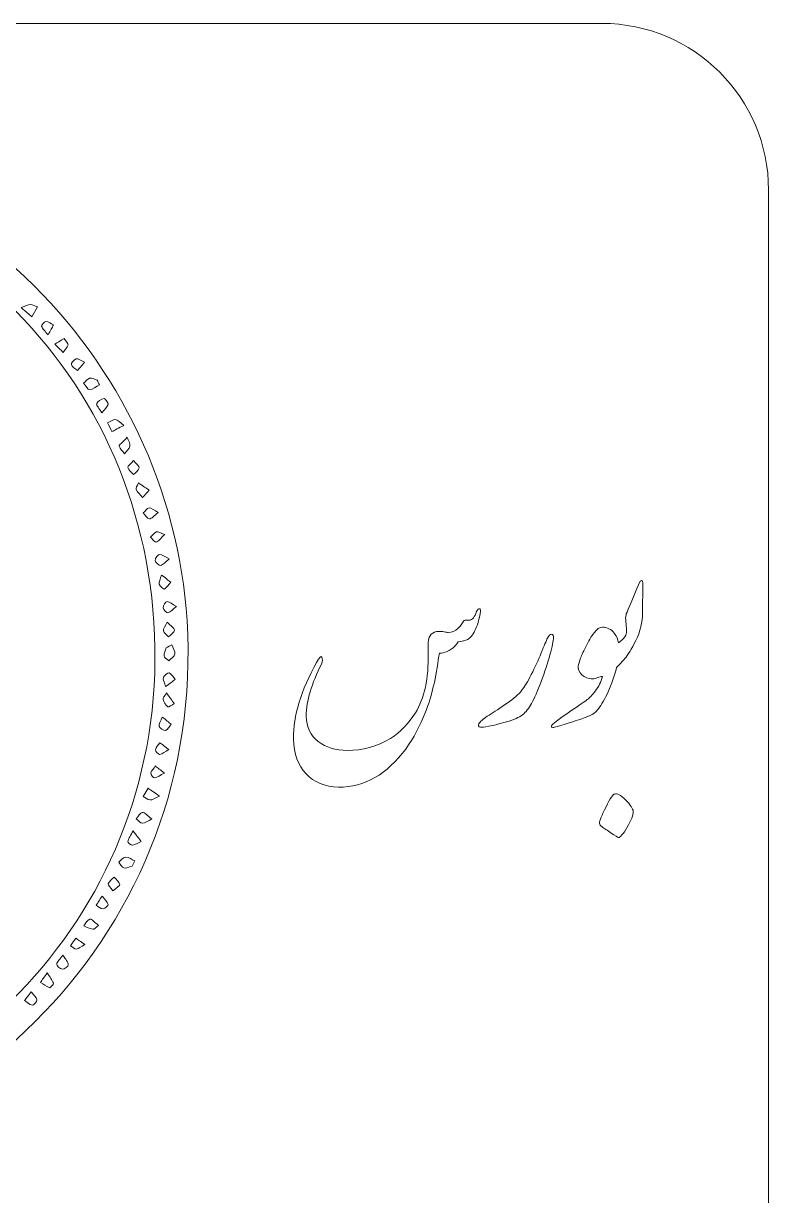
# Model space of a CAD drawing. Header units: millimetres. Extents: x -20 to 89, y -25 to 20.
# Drawn here: x 6.38 to 19.8, y -1.32 to 19.8 of the extents above; entities that cross this region are included whole.
import ezdxf

# ---------------------------------------------------------------- set-up
doc = ezdxf.new("R2010")
doc.units = ezdxf.units.MM
doc.header["$MEASUREMENT"] = 0
doc.layers.add('Layer 1', color=7, linetype='Continuous')

msp = doc.modelspace()

# ---------------------------------------------------------------- linework, layer by layer
at = {"layer": 'Layer 1', "color": 250, "lineweight": 18}
msp.add_open_spline([(-16.8, 19.8), (-16.8, 19.8), (16.8, 19.8), (16.8, 19.8), (18.4523, 19.8), (19.8, 18.4523), (19.8, 16.8), (19.8, 16.8), (19.8, -16.8), (19.8, -16.8), (19.8, -18.4523), (18.4523, -19.8), (16.8, -19.8), (16.8, -19.8), (-16.8, -19.8), (-16.8, -19.8), (-18.4523, -19.8), (-19.8, -18.4523), (-19.8, -16.8), (-19.8, -16.8), (-19.8, 16.8), (-19.8, 16.8), (-19.8, 18.4523), (-18.4523, 19.8), (-16.8, 19.8)], degree=3, knots=[0, 0, 0, 0, 0.125, 0.125, 0.125, 0.25, 0.25, 0.25, 0.375, 0.375, 0.375, 0.5, 0.5, 0.5, 0.625, 0.625, 0.625, 0.75, 0.75, 0.75, 0.875, 0.875, 0.875, 1, 1, 1, 1], dxfattribs=at)
at = {"layer": 'Layer 1', "color": 250, "lineweight": 9}
for points, knots in [([(-0.0177, -0.9246), (-5.1485, -0.9182), (-9.3028, 3.2749), (-9.354, 8.3319), (-9.4048, 13.335), (-5.4456, 17.5948), (-0.3634, 17.7705), (5.0573, 17.9578), (9.0349, 13.7217), (9.3245, 9.0382), (9.6667, 3.4989), (5.2404, -0.9288), (-0.0177, -0.9246)], [0, 0, 0, 0, 0.25, 0.25, 0.25, 0.5, 0.5, 0.5, 0.75, 0.75, 0.75, 1, 1, 1, 1]), ([(-0.0248, -0.321), (4.7857, -0.3411), (8.7022, 3.4805), (8.7474, 8.3094), (8.7943, 13.286), (4.9356, 17.187), (-0.0078, 17.1814), (-4.9577, 17.1757), (-8.7084, 13.3202), (-8.7613, 8.5288), (-8.8174, 3.4869), (-4.7806, -0.3326), (-0.0248, -0.321)], [0, 0, 0, 0, 0.25, 0.25, 0.25, 0.5, 0.5, 0.5, 0.75, 0.75, 0.75, 1, 1, 1, 1]), ([(6.3383, 14.6788), (6.424, 14.6043), (6.4766, 14.5595), (6.5284, 14.5144), (6.5284, 14.5144), (6.63, 14.6901), (6.63, 14.6901), (6.5863, 14.7066), (6.5429, 14.7363), (6.4995, 14.7359), (6.4551, 14.7356), (6.411, 14.7063), (6.3383, 14.6788)], [0, 0, 0, 0, 0.25, 0.25, 0.25, 0.5, 0.5, 0.5, 0.75, 0.75, 0.75, 1, 1, 1, 1]), ([(6.8212, 14.1856), (6.8653, 14.2664), (6.8925, 14.3161), (6.9197, 14.3659), (6.8742, 14.3888), (6.8293, 14.4265), (6.7831, 14.4283), (6.7567, 14.4294), (6.6988, 14.3616), (6.7052, 14.3433), (6.7232, 14.2935), (6.7683, 14.2537), (6.8212, 14.1856)], [0, 0, 0, 0, 0.25, 0.25, 0.25, 0.5, 0.5, 0.5, 0.75, 0.75, 0.75, 1, 1, 1, 1]), ([(7.1109, 14.1189), (7.0368, 14.0759), (6.9902, 14.0487), (6.9436, 14.0215), (6.993, 13.9715), (7.0421, 13.9214), (7.0918, 13.8713), (7.1232, 13.9157), (7.1687, 13.9563), (7.1807, 14.0053), (7.1881, 14.0328), (7.1401, 14.0741), (7.1109, 14.1189)], [0, 0, 0, 0, 0.25, 0.25, 0.25, 0.5, 0.5, 0.5, 0.75, 0.75, 0.75, 1, 1, 1, 1]), ([(7.4799, 13.6942), (7.4118, 13.7242), (7.3631, 13.7654), (7.3296, 13.7552), (7.2904, 13.7432), (7.2329, 13.6769), (7.2407, 13.6511), (7.2534, 13.6081), (7.3116, 13.5785), (7.3508, 13.5428), (7.3857, 13.5841), (7.421, 13.625), (7.4799, 13.6942)], [0, 0, 0, 0, 0.25, 0.25, 0.25, 0.5, 0.5, 0.5, 0.75, 0.75, 0.75, 1, 1, 1, 1]), ([(7.7469, 13.286), (7.7328, 13.3149), (7.7183, 13.3442), (7.7042, 13.3735), (7.6591, 13.3862), (7.6093, 13.4165), (7.5702, 13.4063), (7.5286, 13.3954), (7.4972, 13.3463), (7.4612, 13.3139), (7.4982, 13.2733), (7.5377, 13.1982), (7.5723, 13.1999), (7.6319, 13.2031), (7.6891, 13.255), (7.7469, 13.286)], [0, 0, 0, 0, 0.2, 0.2, 0.2, 0.4, 0.4, 0.4, 0.6, 0.6, 0.6, 0.8, 0.8, 0.8, 1, 1, 1, 1]), ([(7.7907, 12.7808), (7.8439, 12.85), (7.8937, 12.8881), (7.9021, 12.9339), (7.9078, 12.9653), (7.8478, 13.0426), (7.8323, 13.0384), (7.7808, 13.0257), (7.7109, 12.9939), (7.6975, 12.9533), (7.6862, 12.9188), (7.7437, 12.862), (7.7907, 12.7808)], [0, 0, 0, 0, 0.25, 0.25, 0.25, 0.5, 0.5, 0.5, 0.75, 0.75, 0.75, 1, 1, 1, 1]), ([(8.1847, 12.5565), (8.1145, 12.608), (8.0771, 12.6574), (8.0369, 12.6598), (7.9903, 12.6626), (7.941, 12.6238), (7.893, 12.6034), (7.9187, 12.5501), (7.9445, 12.4968), (7.9702, 12.4432), (8.0274, 12.4736), (8.0852, 12.5039), (8.1847, 12.5565)], [0, 0, 0, 0, 0.25, 0.25, 0.25, 0.5, 0.5, 0.5, 0.75, 0.75, 0.75, 1, 1, 1, 1]), ([(8.2472, 12.3434), (8.1537, 12.2414), (8.0976, 12.2016), (8.1036, 12.1836), (8.1216, 12.1321), (8.1653, 12.0897), (8.1988, 12.0439), (8.2327, 12.0901), (8.2814, 12.1324), (8.2969, 12.1843), (8.3071, 12.2206), (8.2722, 12.2704), (8.2472, 12.3434)], [0, 0, 0, 0, 0.25, 0.25, 0.25, 0.5, 0.5, 0.5, 0.75, 0.75, 0.75, 1, 1, 1, 1]), ([(8.3601, 11.9225), (8.311, 11.864), (8.2521, 11.8213), (8.2588, 11.7955), (8.2715, 11.7479), (8.3223, 11.7101), (8.3572, 11.6682), (8.3953, 11.7084), (8.4493, 11.7433), (8.4652, 11.7913), (8.4726, 11.8149), (8.4109, 11.8615), (8.3601, 11.9225)], [0, 0, 0, 0, 0.25, 0.25, 0.25, 0.5, 0.5, 0.5, 0.75, 0.75, 0.75, 1, 1, 1, 1]), ([(8.449, 11.5179), (8.4278, 11.4636), (8.3953, 11.4195), (8.4066, 11.3993), (8.4355, 11.3461), (8.4835, 11.303), (8.5244, 11.2558), (8.5643, 11.2999), (8.6042, 11.344), (8.6444, 11.3881), (8.5897, 11.424), (8.5354, 11.4604), (8.449, 11.5179)], [0, 0, 0, 0, 0.25, 0.25, 0.25, 0.5, 0.5, 0.5, 0.75, 0.75, 0.75, 1, 1, 1, 1]), ([(8.8024, 10.9838), (8.7319, 11.0236), (8.6864, 11.0695), (8.6405, 11.0695), (8.6056, 11.0699), (8.5707, 11.0113), (8.5364, 10.9788), (8.5728, 10.9404), (8.6091, 10.8716), (8.6458, 10.8712), (8.6888, 10.8705), (8.7326, 10.9302), (8.8024, 10.9838)], [0, 0, 0, 0, 0.25, 0.25, 0.25, 0.5, 0.5, 0.5, 0.75, 0.75, 0.75, 1, 1, 1, 1]), ([(8.922, 10.589), (8.8483, 10.6158), (8.8035, 10.649), (8.7753, 10.6384), (8.7333, 10.6222), (8.7033, 10.5753), (8.6687, 10.5417), (8.7019, 10.5086), (8.7492, 10.4419), (8.765, 10.4486), (8.8127, 10.4698), (8.8479, 10.5188), (8.922, 10.589)], [0, 0, 0, 0, 0.25, 0.25, 0.25, 0.5, 0.5, 0.5, 0.75, 0.75, 0.75, 1, 1, 1, 1]), ([(9.0053, 10.1498), (8.9234, 10.19), (8.8744, 10.232), (8.8254, 10.2317), (8.7989, 10.2317), (8.7495, 10.1583), (8.7527, 10.1216), (8.7555, 10.087), (8.8215, 10.0253), (8.8462, 10.0313), (8.8949, 10.0436), (8.9347, 10.0937), (9.0053, 10.1498)], [0, 0, 0, 0, 0.25, 0.25, 0.25, 0.5, 0.5, 0.5, 0.75, 0.75, 0.75, 1, 1, 1, 1]), ([(8.8642, 9.8584), (8.8441, 9.785), (8.8134, 9.7335), (8.8232, 9.6916), (8.8317, 9.6559), (8.9069, 9.5998), (8.9171, 9.6069), (8.9629, 9.6362), (8.9954, 9.6856), (9.0328, 9.7279), (8.9873, 9.7632), (8.9418, 9.7981), (8.8642, 9.8584)], [0, 0, 0, 0, 0.25, 0.25, 0.25, 0.5, 0.5, 0.5, 0.75, 0.75, 0.75, 1, 1, 1, 1]), ([(17.0613, 8.1932), (17.1135, 8.2461), (17.1636, 8.2993), (17.2117, 8.3529), (17.2667, 8.414), (17.3327, 8.5237), (17.4096, 8.6814), (17.4865, 8.8394), (17.5271, 9.0066), (17.5313, 9.183), (17.5313, 9.183), (17.5373, 9.6751), (17.5373, 9.6751), (17.5373, 9.7125), (17.5341, 9.7376), (17.5281, 9.7499), (17.5218, 9.7623), (17.508, 9.7623), (17.4872, 9.7499), (17.3214, 9.3679), (17.2364, 9.1643), (17.2322, 9.1393), (17.2276, 9.1227), (17.2258, 9.1029), (17.2258, 9.0804), (17.2258, 9.0409), (17.2276, 9.0095), (17.2322, 8.9865), (17.2364, 8.9431), (17.2392, 8.9089), (17.2413, 8.8839), (17.2435, 8.8592), (17.2413, 8.831), (17.2353, 8.7999), (17.229, 8.7685), (17.2018, 8.7301), (17.1542, 8.6845), (17.1345, 8.6658), (17.1163, 8.6499), (17.0994, 8.6368), (17.0872, 8.7013), (17.0614, 8.7587), (17.0218, 8.8091), (16.965, 8.8818), (16.8934, 8.9181), (16.8083, 8.9181), (16.7586, 8.9181), (16.7081, 8.8849), (16.657, 8.8186), (16.6065, 8.7519), (16.5561, 8.668), (16.5064, 8.5664), (16.4563, 8.4644), (16.4235, 8.3903), (16.4079, 8.3434), (16.3924, 8.2965), (16.3804, 8.2556), (16.3723, 8.2203), (16.3638, 8.1624), (16.3857, 8.1092), (16.4376, 8.0615), (16.4898, 8.0136), (16.5536, 7.9889), (16.6309, 7.9868), (16.6598, 7.9868), (16.6895, 7.9945), (16.7194, 8.01), (16.7498, 8.0256), (16.7794, 8.0312), (16.8083, 8.0273), (16.7815, 7.9317), (16.7395, 7.846), (16.6824, 7.7701), (16.6252, 7.6943), (16.5688, 7.6368), (16.5138, 7.5973), (16.4591, 7.5578), (16.3367, 7.4749), (16.1479, 7.3479), (15.9588, 7.2216), (15.8728, 7.1468), (15.8894, 7.1239), (15.8894, 7.1154), (15.8978, 7.1115), (15.9144, 7.1115), (15.9412, 7.1115), (16.0269, 7.1348), (16.1712, 7.1814), (16.3159, 7.2283), (16.4231, 7.2646), (16.494, 7.2904), (16.5646, 7.3165), (16.6171, 7.3408), (16.6528, 7.3637), (16.6877, 7.3863), (16.7367, 7.4456), (16.7992, 7.5412), (16.8616, 7.6368), (16.929, 7.7853), (17.0017, 7.9868), (17.0182, 8.0323), (17.0331, 8.0817), (17.0468, 8.1346), (17.0468, 8.1346), (17.0613, 8.1932), (17.0613, 8.1932)], [0, 0, 0, 0, 0.0285714, 0.0285714, 0.0285714, 0.0571429, 0.0571429, 0.0571429, 0.0857143, 0.0857143, 0.0857143, 0.1142857, 0.1142857, 0.1142857, 0.1428571, 0.1428571, 0.1428571, 0.1714286, 0.1714286, 0.1714286, 0.2, 0.2, 0.2, 0.2285714, 0.2285714, 0.2285714, 0.2571429, 0.2571429, 0.2571429, 0.2857143, 0.2857143, 0.2857143, 0.3142857, 0.3142857, 0.3142857, 0.3428571, 0.3428571, 0.3428571, 0.3714286, 0.3714286, 0.3714286, 0.4, 0.4, 0.4, 0.4285714, 0.4285714, 0.4285714, 0.4571429, 0.4571429, 0.4571429, 0.4857143, 0.4857143, 0.4857143, 0.5142857, 0.5142857, 0.5142857, 0.5428571, 0.5428571, 0.5428571, 0.5714286, 0.5714286, 0.5714286, 0.6, 0.6, 0.6, 0.6285714, 0.6285714, 0.6285714, 0.6571429, 0.6571429, 0.6571429, 0.6857143, 0.6857143, 0.6857143, 0.7142857, 0.7142857, 0.7142857, 0.7428571, 0.7428571, 0.7428571, 0.7714286, 0.7714286, 0.7714286, 0.8, 0.8, 0.8, 0.8285714, 0.8285714, 0.8285714, 0.8571429, 0.8571429, 0.8571429, 0.8857143, 0.8857143, 0.8857143, 0.9142857, 0.9142857, 0.9142857, 0.9428571, 0.9428571, 0.9428571, 0.9714286, 0.9714286, 0.9714286, 1, 1, 1, 1]), ([(9.1319, 9.2901), (9.061, 9.3328), (9.0159, 9.3779), (8.9668, 9.3825), (8.9435, 9.3843), (8.892, 9.3091), (8.8927, 9.2696), (8.8935, 9.2358), (8.9601, 9.1705), (8.9809, 9.1765), (9.03, 9.1913), (9.0695, 9.2396), (9.1319, 9.2901)], [0, 0, 0, 0, 0.25, 0.25, 0.25, 0.5, 0.5, 0.5, 0.75, 0.75, 0.75, 1, 1, 1, 1]), ([(14.6059, 9.1643), (14.5851, 9.0479), (14.5537, 8.9466), (14.5107, 8.8605), (14.4684, 8.7745), (14.4246, 8.7205), (14.3802, 8.6986), (14.3354, 8.6768), (14.2789, 8.6616), (14.2105, 8.6535), (14.177, 8.6013), (14.1357, 8.5572), (14.0856, 8.5208), (14.0359, 8.4845), (13.9664, 8.4601), (13.8771, 8.4478), (13.8729, 8.4478), (13.8665, 8.4312), (13.8584, 8.3981), (13.8147, 8.0199), (13.7335, 7.6794), (13.6153, 7.3761), (13.524, 7.1436), (13.4069, 6.9256), (13.2633, 6.722), (12.9267, 6.2673), (12.5231, 6.0376), (12.0515, 6.0334), (11.8063, 6.044), (11.6123, 6.1248), (11.4687, 6.2765), (11.3255, 6.426), (11.2496, 6.6349), (11.2415, 6.9026), (11.2394, 7.3263), (11.3787, 7.7863), (11.6588, 8.2827), (11.7132, 8.3825), (11.7453, 8.4136), (11.7555, 8.3762), (11.7657, 8.3409), (11.7647, 8.3046), (11.7523, 8.2672), (11.5678, 7.9013), (11.4729, 7.586), (11.4687, 7.32), (11.4793, 7.1164), (11.5527, 6.9623), (11.6885, 6.8575), (11.8246, 6.7527), (11.9996, 6.6991), (12.2134, 6.697), (12.4833, 6.697), (12.7433, 6.7686), (12.9923, 6.9122), (13.1772, 7.0367), (13.3257, 7.1912), (13.4375, 7.3761), (13.6016, 7.6357), (13.6785, 7.9931), (13.6683, 8.4478), (13.6683, 8.4478), (13.6683, 8.6439), (13.6683, 8.6439), (13.6764, 8.7748), (13.742, 8.8411), (13.8644, 8.8433), (13.8955, 8.8433), (13.9268, 8.8404), (13.9579, 8.8341), (13.9893, 8.8277), (14.0119, 8.8249), (14.0263, 8.8249), (14.1011, 8.8249), (14.1607, 8.8482), (14.2055, 8.8948), (14.2503, 8.9417), (14.2842, 8.9868), (14.3068, 9.0302), (14.3153, 9.0429), (14.3463, 9.0468), (14.4003, 9.0429), (14.4359, 9.0429), (14.4638, 9.0585), (14.4842, 9.0895), (14.5054, 9.1205), (14.522, 9.1537), (14.5343, 9.1893), (14.5548, 9.2391), (14.577, 9.2599), (14.5996, 9.2514), (14.6123, 9.2472), (14.6141, 9.2183), (14.6059, 9.1643)], [0, 0, 0, 0, 0.0322581, 0.0322581, 0.0322581, 0.0645161, 0.0645161, 0.0645161, 0.0967742, 0.0967742, 0.0967742, 0.1290323, 0.1290323, 0.1290323, 0.1612903, 0.1612903, 0.1612903, 0.1935484, 0.1935484, 0.1935484, 0.2258065, 0.2258065, 0.2258065, 0.2580645, 0.2580645, 0.2580645, 0.2903226, 0.2903226, 0.2903226, 0.3225806, 0.3225806, 0.3225806, 0.3548387, 0.3548387, 0.3548387, 0.3870968, 0.3870968, 0.3870968, 0.4193548, 0.4193548, 0.4193548, 0.4516129, 0.4516129, 0.4516129, 0.483871, 0.483871, 0.483871, 0.516129, 0.516129, 0.516129, 0.5483871, 0.5483871, 0.5483871, 0.5806452, 0.5806452, 0.5806452, 0.6129032, 0.6129032, 0.6129032, 0.6451613, 0.6451613, 0.6451613, 0.6774194, 0.6774194, 0.6774194, 0.7096774, 0.7096774, 0.7096774, 0.7419355, 0.7419355, 0.7419355, 0.7741935, 0.7741935, 0.7741935, 0.8064516, 0.8064516, 0.8064516, 0.8387097, 0.8387097, 0.8387097, 0.8709677, 0.8709677, 0.8709677, 0.9032258, 0.9032258, 0.9032258, 0.9354839, 0.9354839, 0.9354839, 0.9677419, 0.9677419, 0.9677419, 1, 1, 1, 1]), ([(8.9654, 9.0114), (8.9326, 8.938), (8.892, 8.8907), (8.8994, 8.8534), (8.9076, 8.8117), (8.9601, 8.7793), (8.9933, 8.7429), (9.0303, 8.7835), (9.0938, 8.822), (9.097, 8.865), (9.0995, 8.9006), (9.0314, 8.9415), (8.9654, 9.0114)], [0, 0, 0, 0, 0.25, 0.25, 0.25, 0.5, 0.5, 0.5, 0.75, 0.75, 0.75, 1, 1, 1, 1]), ([(15.9268, 8.7282), (15.9247, 8.6721), (15.9039, 8.5705), (15.8629, 8.423), (15.8227, 8.2755), (15.7698, 8.1143), (15.7042, 7.94), (15.6389, 7.7654), (15.5814, 7.6335), (15.5313, 7.5446), (15.4812, 7.455), (15.4269, 7.3872), (15.3676, 7.3403), (15.3087, 7.2938), (15.2131, 7.2511), (15.0812, 7.2126), (14.9492, 7.1742), (14.8434, 7.1481), (14.7633, 7.1347), (14.6836, 7.1212), (14.6331, 7.1145), (14.6123, 7.1145), (14.5915, 7.1167), (14.5792, 7.1248), (14.5749, 7.1396), (14.5707, 7.1541), (14.5771, 7.1724), (14.5936, 7.1953), (14.6166, 7.2306), (14.6741, 7.2768), (14.7665, 7.334), (14.8589, 7.3911), (14.9662, 7.4627), (15.0889, 7.5492), (15.2117, 7.6352), (15.2988, 7.7104), (15.3507, 7.7749), (15.4026, 7.8392), (15.4615, 7.9358), (15.5267, 8.0646), (15.592, 8.1933), (15.6513, 8.3232), (15.7042, 8.454), (15.7574, 8.5849), (15.7952, 8.6742), (15.8178, 8.7218), (15.8407, 8.7698), (15.8658, 8.7927), (15.8926, 8.7906), (15.9155, 8.7864), (15.9268, 8.7655), (15.9268, 8.7282)], [0, 0, 0, 0, 0.0588235, 0.0588235, 0.0588235, 0.1176471, 0.1176471, 0.1176471, 0.1764706, 0.1764706, 0.1764706, 0.2352941, 0.2352941, 0.2352941, 0.2941176, 0.2941176, 0.2941176, 0.3529412, 0.3529412, 0.3529412, 0.4117647, 0.4117647, 0.4117647, 0.4705882, 0.4705882, 0.4705882, 0.5294118, 0.5294118, 0.5294118, 0.5882353, 0.5882353, 0.5882353, 0.6470588, 0.6470588, 0.6470588, 0.7058824, 0.7058824, 0.7058824, 0.7647059, 0.7647059, 0.7647059, 0.8235294, 0.8235294, 0.8235294, 0.8823529, 0.8823529, 0.8823529, 0.9411765, 0.9411765, 0.9411765, 1, 1, 1, 1]), ([(9.0501, 8.6011), (9.0166, 8.5831), (8.9827, 8.5651), (8.9495, 8.5471), (8.9347, 8.4981), (8.9051, 8.4473), (8.91, 8.4), (8.9136, 8.3683), (8.9661, 8.3415), (8.9965, 8.3125), (9.0353, 8.3535), (9.0988, 8.3905), (9.1062, 8.4364), (9.1143, 8.4868), (9.0709, 8.5457), (9.0501, 8.6011)], [0, 0, 0, 0, 0.2, 0.2, 0.2, 0.4, 0.4, 0.4, 0.6, 0.6, 0.6, 0.8, 0.8, 0.8, 1, 1, 1, 1]), ([(8.939, 7.8493), (9.0173, 7.9068), (9.0645, 7.9418), (9.1118, 7.9763), (9.0769, 8.0176), (9.0487, 8.0741), (9.0046, 8.0938), (8.9827, 8.1037), (8.9086, 8.0515), (8.898, 8.0155), (8.8864, 7.9749), (8.9192, 7.9213), (8.939, 7.8493)], [0, 0, 0, 0, 0.25, 0.25, 0.25, 0.5, 0.5, 0.5, 0.75, 0.75, 0.75, 1, 1, 1, 1]), ([(8.952, 7.7361), (8.9196, 7.6744), (8.8839, 7.6373), (8.8917, 7.6147), (8.9083, 7.565), (8.9397, 7.5128), (8.9806, 7.4825), (8.9954, 7.4715), (9.0547, 7.5202), (9.0931, 7.5417), (9.0554, 7.5939), (9.0169, 7.6465), (8.952, 7.7361)], [0, 0, 0, 0, 0.25, 0.25, 0.25, 0.5, 0.5, 0.5, 0.75, 0.75, 0.75, 1, 1, 1, 1]), ([(8.879, 7.2994), (8.8518, 7.2249), (8.8134, 7.172), (8.8232, 7.13), (8.8314, 7.0969), (8.9062, 7.05), (8.9368, 7.0588), (8.9778, 7.0704), (9.0053, 7.1304), (9.0384, 7.1695), (8.9947, 7.2052), (8.951, 7.2408), (8.879, 7.2994)], [0, 0, 0, 0, 0.25, 0.25, 0.25, 0.5, 0.5, 0.5, 0.75, 0.75, 0.75, 1, 1, 1, 1]), ([(8.9947, 6.7145), (8.9248, 6.7677), (8.8797, 6.8023), (8.8349, 6.8369), (8.8056, 6.7945), (8.7633, 6.7554), (8.7538, 6.7092), (8.7488, 6.6862), (8.8088, 6.6227), (8.831, 6.6266), (8.8808, 6.6354), (8.9256, 6.6749), (8.9947, 6.7145)], [0, 0, 0, 0, 0.25, 0.25, 0.25, 0.5, 0.5, 0.5, 0.75, 0.75, 0.75, 1, 1, 1, 1]), ([(8.916, 6.2904), (8.8451, 6.3462), (8.7993, 6.3821), (8.7534, 6.4178), (8.7252, 6.3761), (8.6832, 6.337), (8.6733, 6.2911), (8.6684, 6.2661), (8.7238, 6.2001), (8.7418, 6.2036), (8.7936, 6.2139), (8.8405, 6.2502), (8.916, 6.2904)], [0, 0, 0, 0, 0.25, 0.25, 0.25, 0.5, 0.5, 0.5, 0.75, 0.75, 0.75, 1, 1, 1, 1]), ([(8.8271, 5.8731), (8.7319, 5.9405), (8.6786, 5.9782), (8.6253, 6.016), (8.6253, 6.016), (8.5343, 5.8681), (8.5343, 5.8681), (8.5756, 5.8456), (8.6162, 5.8061), (8.6585, 5.8046), (8.7019, 5.8032), (8.7467, 5.8382), (8.8271, 5.8731)], [0, 0, 0, 0, 0.25, 0.25, 0.25, 0.5, 0.5, 0.5, 0.75, 0.75, 0.75, 1, 1, 1, 1]), ([(16.872, 5.6831), (16.9499, 5.8355), (17.0007, 5.9121), (17.0233, 5.9121), (17.0688, 5.9308), (17.1352, 5.8958), (17.2226, 5.8076), (17.3101, 5.7195), (17.3563, 5.6503), (17.3627, 5.6006), (17.3627, 5.5339), (17.3264, 5.4386), (17.2537, 5.3138), (17.181, 5.1892), (17.1281, 5.1271), (17.0949, 5.1271), (17.0826, 5.1331), (17.0392, 5.1607), (16.9658, 5.2093), (16.8921, 5.2584), (16.8374, 5.2954), (16.8021, 5.3201), (16.7707, 5.3409), (16.7552, 5.3628), (16.7552, 5.3854), (16.7552, 5.4312), (16.7944, 5.5304), (16.872, 5.6831)], [0, 0, 0, 0, 0.1111111, 0.1111111, 0.1111111, 0.2222222, 0.2222222, 0.2222222, 0.3333333, 0.3333333, 0.3333333, 0.4444444, 0.4444444, 0.4444444, 0.5555556, 0.5555556, 0.5555556, 0.6666667, 0.6666667, 0.6666667, 0.7777778, 0.7777778, 0.7777778, 0.8888889, 0.8888889, 0.8888889, 1, 1, 1, 1]), ([(8.6917, 5.4642), (8.6109, 5.5217), (8.5636, 5.5806), (8.517, 5.5803), (8.4807, 5.5796), (8.4451, 5.5051), (8.4091, 5.4639), (8.4475, 5.4353), (8.4853, 5.3845), (8.5241, 5.3841), (8.5696, 5.3831), (8.6158, 5.4254), (8.6917, 5.4642)], [0, 0, 0, 0, 0.25, 0.25, 0.25, 0.5, 0.5, 0.5, 0.75, 0.75, 0.75, 1, 1, 1, 1]), ([(8.3516, 5.2476), (8.31, 5.1679), (8.275, 5.1128), (8.2556, 5.0525), (8.2521, 5.0419), (8.3184, 4.9887), (8.3477, 4.9926), (8.3996, 4.9996), (8.4482, 5.0349), (8.498, 5.0585), (8.456, 5.1128), (8.4137, 5.1675), (8.3516, 5.2476)], [0, 0, 0, 0, 0.25, 0.25, 0.25, 0.5, 0.5, 0.5, 0.75, 0.75, 0.75, 1, 1, 1, 1]), ([(8.3343, 4.6144), (8.3516, 4.6454), (8.3692, 4.6765), (8.3865, 4.7079), (8.3315, 4.7315), (8.2757, 4.7745), (8.2204, 4.7735), (8.1777, 4.7728), (8.136, 4.7167), (8.0941, 4.6856), (8.1251, 4.6486), (8.1501, 4.59), (8.1879, 4.5798), (8.2309, 4.5685), (8.2849, 4.601), (8.3343, 4.6144)], [0, 0, 0, 0, 0.2, 0.2, 0.2, 0.4, 0.4, 0.4, 0.6, 0.6, 0.6, 0.8, 0.8, 0.8, 1, 1, 1, 1]), ([(7.99, 4.1695), (8.05, 4.2196), (8.1216, 4.2644), (8.1159, 4.2782), (8.0958, 4.3293), (8.05, 4.3699), (8.0136, 4.4143), (7.9759, 4.3766), (7.9237, 4.3438), (7.9067, 4.2979), (7.8976, 4.2743), (7.9505, 4.2274), (7.99, 4.1695)], [0, 0, 0, 0, 0.25, 0.25, 0.25, 0.5, 0.5, 0.5, 0.75, 0.75, 0.75, 1, 1, 1, 1]), ([(7.796, 4.0732), (7.7469, 3.9988), (7.7173, 3.9526), (7.687, 3.9067), (7.7286, 3.8834), (7.7706, 3.8411), (7.8115, 3.8425), (7.8453, 3.8436), (7.9099, 3.9053), (7.9046, 3.9229), (7.8902, 3.9706), (7.8457, 4.009), (7.796, 4.0732)], [0, 0, 0, 0, 0.25, 0.25, 0.25, 0.5, 0.5, 0.5, 0.75, 0.75, 0.75, 1, 1, 1, 1]), ([(7.7282, 3.543), (7.658, 3.5977), (7.6093, 3.6626), (7.5751, 3.6555), (7.5314, 3.6471), (7.4993, 3.5804), (7.4626, 3.5388), (7.5173, 3.5158), (7.5705, 3.4851), (7.628, 3.4745), (7.6517, 3.4703), (7.6831, 3.5105), (7.7282, 3.543)], [0, 0, 0, 0, 0.25, 0.25, 0.25, 0.5, 0.5, 0.5, 0.75, 0.75, 0.75, 1, 1, 1, 1]), ([(7.4848, 3.2004), (7.4068, 3.2541), (7.3638, 3.284), (7.3208, 3.3137), (7.2894, 3.2678), (7.258, 3.2223), (7.2266, 3.1768), (7.2608, 3.1553), (7.2968, 3.1147), (7.3289, 3.1175), (7.3716, 3.1214), (7.4114, 3.1592), (7.4848, 3.2004)], [0, 0, 0, 0, 0.25, 0.25, 0.25, 0.5, 0.5, 0.5, 0.75, 0.75, 0.75, 1, 1, 1, 1]), ([(7.0886, 3.0103), (7.035, 2.9359), (6.9856, 2.8935), (6.9761, 2.8438), (6.9715, 2.8198), (7.0407, 2.7591), (7.0788, 2.7563), (7.1147, 2.7538), (7.1874, 2.8099), (7.1849, 2.8339), (7.1797, 2.8844), (7.1356, 2.9306), (7.0886, 3.0103)], [0, 0, 0, 0, 0.25, 0.25, 0.25, 0.5, 0.5, 0.5, 0.75, 0.75, 0.75, 1, 1, 1, 1]), ([(6.8075, 2.69), (6.751, 2.612), (6.7172, 2.5647), (6.6833, 2.5178), (6.738, 2.4836), (6.7912, 2.4441), (6.8505, 2.4197), (6.8607, 2.4155), (6.9235, 2.4832), (6.9168, 2.5023), (6.8967, 2.5612), (6.8551, 2.6127), (6.8075, 2.69)], [0, 0, 0, 0, 0.25, 0.25, 0.25, 0.5, 0.5, 0.5, 0.75, 0.75, 0.75, 1, 1, 1, 1]), ([(6.5175, 2.346), (6.4632, 2.2748), (6.43, 2.2317), (6.3968, 2.1887), (6.4438, 2.1583), (6.4879, 2.1132), (6.5383, 2.104), (6.5609, 2.0998), (6.624, 2.1724), (6.6198, 2.2035), (6.6138, 2.2483), (6.5626, 2.2871), (6.5175, 2.346)], [0, 0, 0, 0, 0.25, 0.25, 0.25, 0.5, 0.5, 0.5, 0.75, 0.75, 0.75, 1, 1, 1, 1])]:
    msp.add_open_spline(points, degree=3, knots=knots, dxfattribs=at)

doc.saveas('drawing.dxf')
